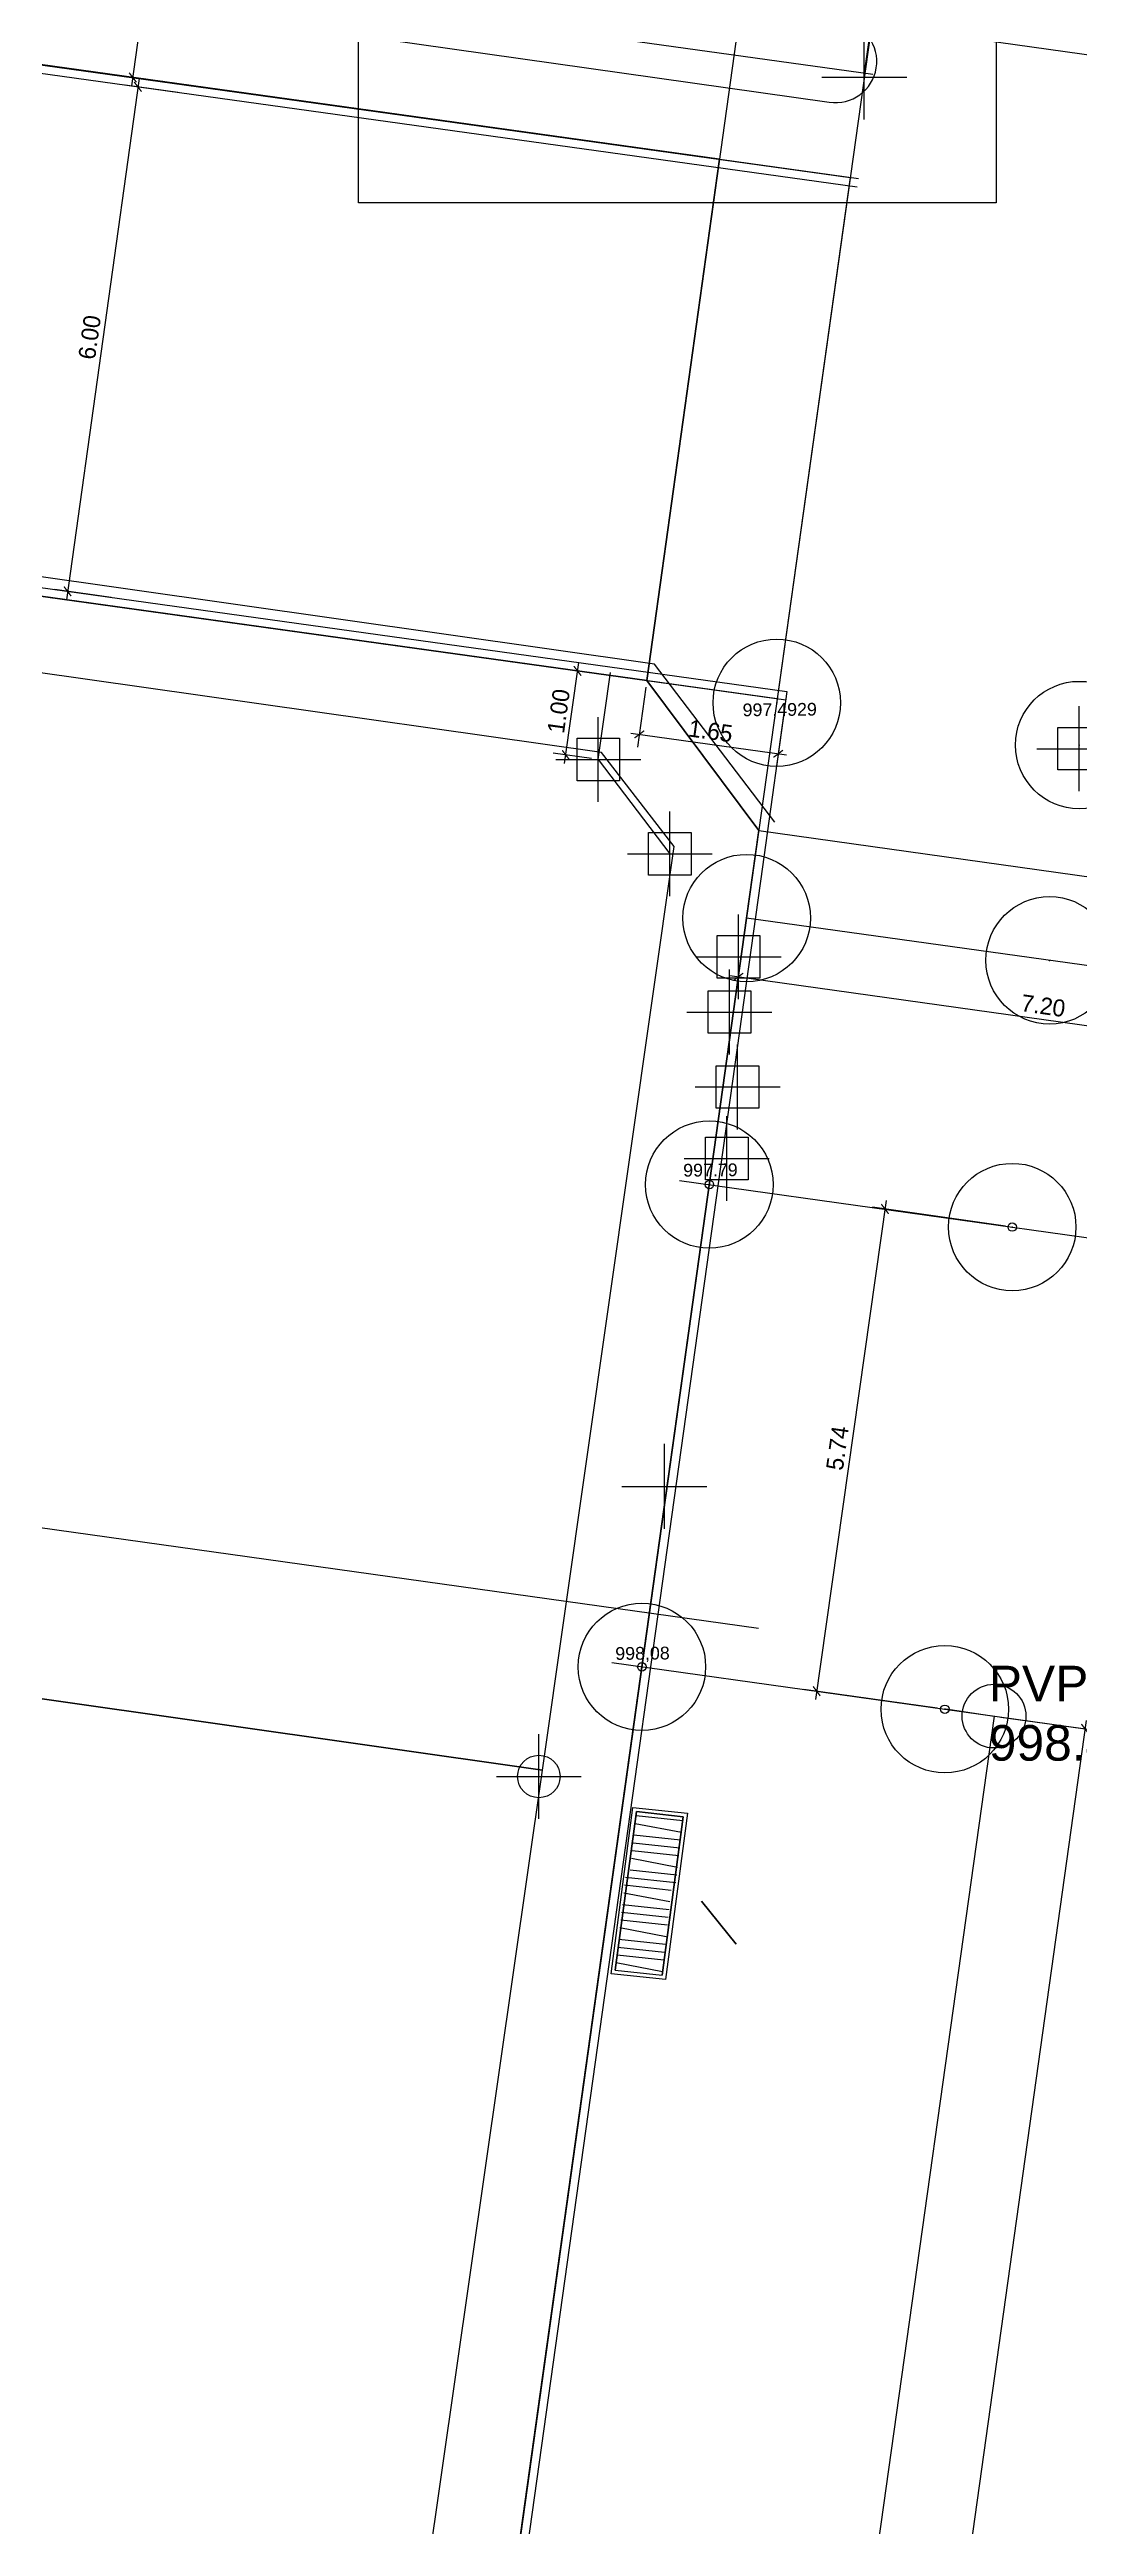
# Model space of a CAD drawing. Header units: metres. Extents: x 678 to 2349, y 417 to 1219.
# Drawn here: x 947.14 to 959.26, y 1009.87 to 1039.04 of the extents above; entities that cross this region are included whole.
import ezdxf

# ---------------------------------------------------------------- set-up
doc = ezdxf.new("R2010")
doc.units = ezdxf.units.M
doc.header["$PDMODE"] = 32
doc.header["$PDSIZE"] = 1.5
for name, color, linetype in [('12-CONDICIONES EXISTENTES', 2, 'Continuous'), ('C-ANNO-MATC-TEXT', 150, 'Continuous'), ('C-ROAD-PROF-TEXT', 11, 'Continuous'), ('LOTE 243', 1, 'Continuous'), ('PUNTOS V', 4, 'Continuous'), ('V-NODE', 1, 'Continuous'), ('V-SITE-VEGE', 80, 'Continuous')]:
    doc.layers.add(name, color=color, linetype=linetype)
doc.layers.add('PDF2_area escolar', color=7, linetype='Continuous', true_color=0x989898)
doc.layers.add('PDF_Geometry', color=7, linetype='Continuous', true_color=0x797979)
doc.styles.add('CITY2', font='stylu.ttf', dxfattribs={"height": 0.2})
doc.styles.get("Standard").update_dxf_attribs({"font": 'arial.ttf'})
doc.dimstyles.new('COTAS2', dxfattribs={"dimtxt": 0.02, "dimasz": 0.1, "dimexe": 0.15, "dimexo": 0.08, "dimgap": 0.05, "dimtad": 1, "dimzin": 0, "dimdsep": 46, "dimtxsty": 'CITY2', "dimblk": 'ARCHTICK', "dimcen": 1, "dimdle": 0.1, "dimclrd": 1, "dimclre": 1, "dimclrt": 2, "dimadec": 0, "dimazin": 0, "dimtfac": 1, "dimtofl": 0, "dimtmove": 0, "dimatfit": 3, "dimldrblk": 'ARCHTICK', "dimfxl": 0.18, "dimtolj": 1, "dimtzin": 0, "dimarcsym": 0})

# ---------------------------------------------------------------- blocks, each defined once
blk = doc.blocks.new('*U2558')
at = {"color": 0, "linetype": 'ByBlock', "lineweight": -2, "transparency": 16777216}
for p, q in [((0, -1), (0, 1)), ((-1, 0), (1, 0))]:
    blk.add_line(p, q, dxfattribs=at)
blk.add_lwpolyline([(-0.5, -0.5), (-0.5, 0.5), (0.5, 0.5), (0.5, -0.5)], close=True, dxfattribs=at)
blk = doc.blocks.new('*U2900', base_point=(953.602, 1030.68, 998.289))
at = {"layer": 'V-NODE', "color": 130, "lineweight": -2, "xscale": 0.5, "yscale": 0.5, "zscale": 0.5}
blk.add_blockref('*U2558', (953.602, 1030.68, 998.289), dxfattribs=at)
blk = doc.blocks.new('*U2903', base_point=(954.444, 1029.569, 998.292))
at = {"layer": 'V-NODE', "color": 130, "lineweight": -2, "xscale": 0.5, "yscale": 0.5, "zscale": 0.5}
blk.add_blockref('*U2558', (954.444, 1029.569, 998.292), dxfattribs=at)
blk = doc.blocks.new('base')
at = {"layer": 'PDF_Geometry', "lineweight": 25, "extrusion": (-0.000787417, 0.063364, 0.99799), "elevation": 0.026}
for points in [[(-314.355, -197.288), (-299.601, -195.681), (-292.744, -194.188), (-282.663, -192.111), (-274.476, -190.361), (-258.037, -185.154), (-248.029, -180.61), (-240.539, -177.71), (-228.643, -174.042), (-222.733, -172.714), (-217.384, -171.04), (-209.935, -169.248), (-202.16, -164.759), (-196.196, -160.284), (-195.073, -159.817), (-178.095, -157.457), (-154.298, -156.614), (-136.667, -154.611), (-124.436, -153.164), (-118.066, -151.474), (-100.79, -146.646), (-80.955, -140.967), (-73.385, -139.328), (-61.694, -135.822), (-40.504, -131.604), (-37.727, -130.872), (-17.661, -129.441), (1.311, -127.461), (21.092, -124.929), (41.006, -122.83), (47.376, -123.458), (63.592, -123.186), (81.402, -124.312), (85.639, -96.072), (88.705, -66.393), (92.811, -40.781), (97.16, -22.386), (100.596, -1.562), (102.483, 8.32), (109.691, 37.361), (117.528, 76.62), (126.217, 115.638), (131.513, 149.592), (134.682, 173.973), (136.916, 195.591), (139.956, 229.678), (141.558, 250.676), (142.614, 271.37), (143.252, 283.21), (147.066, 312.938), (152.58, 355.631), (153.554, 396.042), (150.869, 418.02), (151.777, 438.639), (150.959, 458.028), (151.777, 438.639), (150.869, 418.02), (153.554, 396.042), (152.58, 355.631), (147.066, 312.938), (143.252, 283.21), (142.614, 271.37), (141.558, 250.676), (139.956, 229.678), (136.916, 195.591), (134.682, 173.973), (131.513, 149.592), (126.217, 115.638), (117.528, 76.62), (109.691, 37.361), (102.483, 8.32), (100.596, -1.562), (97.16, -22.386), (92.811, -40.781), (88.705, -66.393), (85.639, -96.072), (81.402, -124.312), (63.592, -123.186), (47.376, -123.458), (41.006, -122.83), (21.092, -124.929), (1.311, -127.461), (-17.661, -129.441), (-37.727, -130.872), (-40.504, -131.604), (-61.694, -135.822), (-73.385, -139.328), (-80.955, -140.967), (-100.79, -146.646), (-118.066, -151.474), (-124.436, -153.164), (-136.667, -154.611), (-154.298, -156.614), (-178.095, -157.457), (-195.073, -159.817), (-196.196, -160.284), (-202.16, -164.759), (-209.935, -169.248), (-217.384, -171.04), (-222.733, -172.714), (-228.643, -174.042), (-240.539, -177.71), (-248.029, -180.61), (-258.037, -185.154), (-274.476, -190.361), (-282.663, -192.111), (-292.744, -194.188), (-299.601, -195.681), (-314.355, -197.288), (-312.178, -178.446), (-309.146, -157.898), (-306.876, -132.899), (-305.823, -118.002), (-298.643, -78.802), (-291.055, -45.077), (-282.252, -15.116), (-275.645, 10.473), (-270.319, 33.898), (-263.825, 63.164), (-258.15, 86.408), (-284.424, 123.888)], [(-73.109, -12.723), (-71.713, -14.606), (-33.296, -20.58), (-31.412, -19.184), (-31.083, -17.229), (-30.444, -17.306), (-30.732, -19.312), (-31.412, -19.184)], [(-120.33, -7.08), (-121.726, -5.196), (-110.823, 64.902), (-108.945, 66.252), (-70.522, 60.325), (-69.126, 58.441), (-80.029, -11.657), (-81.907, -13.007)], [(-72.797, -3.208), (-64.329, -4.506), (-63.152, -5.9)], [(-71.062, 0.803), (-71.334, -1.066), (-71.882, -0.999), (-71.611, 0.869)], [(-71.317, -0.928), (-71.86, -0.817)], [(-71.328, -1.02), (-71.877, -0.954)], [(-71.279, -0.608), (-71.827, -0.542)], [(-71.29, -0.7), (-71.838, -0.634)], [(-71.301, -0.791), (-71.849, -0.725)], [(-71.194, -0.294), (-71.788, -0.222)], [(-71.251, -0.38), (-71.799, -0.314)], [(-71.268, -0.517), (-71.81, -0.405)], [(-71.172, -0.111), (-71.715, 0.001)], [(-71.183, -0.203), (-71.732, -0.136)], [(-71.123, 0.3), (-71.666, 0.412)], [(-71.134, 0.209), (-71.682, 0.275)], [(-71.145, 0.117), (-71.693, 0.183)], [(-71.156, 0.026), (-71.704, 0.092)], [(-71.095, 0.529), (-71.644, 0.595)], [(-71.106, 0.437), (-71.655, 0.503)], [(-71.073, 0.712), (-71.616, 0.823)], [(-71.084, 0.62), (-71.633, 0.686)]]:
    blk.add_lwpolyline(points, dxfattribs=at)
blk.add_lwpolyline([(-33.156, -27.506), (-73.854, -21.212, 0.999988), (-74.015, -22.166), (-33.323, -28.506)], format="xyb", dxfattribs=at)
for points in [[(-70.235, -1.569), (-71.917, -12.449), (-71.078, -13.57), (-52.324, -16.479), (-50.481, -4.644)], [(-68.392, 10.266), (-70.235, -1.569), (-50.481, -4.644), (-48.632, 7.236)], [(-71.011, 0.843), (-71.293, -1.117), (-71.933, -1.04), (-71.651, 0.92)], [(-71.882, -0.999), (-71.334, -1.066), (-71.062, 0.803), (-71.611, 0.869)]]:
    blk.add_lwpolyline(points, close=True, dxfattribs=at)
at = {"layer": 'PDF_Geometry', "color": 6, "lineweight": 40, "extrusion": (-0.000787417, 0.063364, 0.99799), "elevation": 0.026}
blk.add_lwpolyline([(-72.488, 0.511), (-72.086, -0.001)], dxfattribs=at)
blk = doc.blocks.new('*U3341')
at = {"color": 0, "linetype": 'ByBlock', "lineweight": -2, "transparency": 16777216}
for p, q in [((0, -1), (0, 1)), ((-1, 0), (1, 0))]:
    blk.add_line(p, q, dxfattribs=at)
blk.add_circle((0, 0), 0.5, dxfattribs=at)
blk = doc.blocks.new('*U3458', base_point=(952.902, 1018.702, 998.999))
at = {"layer": 'V-NODE', "color": 90, "lineweight": -2, "xscale": 0.5, "yscale": 0.5, "zscale": 0.5}
blk.add_blockref('*U3341', (952.902, 1018.702, 998.999), dxfattribs=at)
blk = doc.blocks.new('_ArchTick')
at = {"color": 0, "linetype": 'ByBlock', "const_width": 0.15}
blk.add_lwpolyline([(-0.5, -0.5), (0.5, 0.5)], dxfattribs=at)
blk = doc.blocks.new('*D3807')
at = {"layer": 'Defpoints', "color": 0, "transparency": 16777216}
for p in [(955.221, 1027.901, 1009.435), (962.382, 1027.125), (962.351, 1026.904, 1009.435)]:
    blk.add_point(p, dxfattribs=at)
at = {"layer": 'PUNTOS V', "color": 1, "lineweight": -2, "transparency": 16777216}
blk.add_line((955.152, 1028.135), (962.481, 1027.111), dxfattribs=at)
at = {"layer": 'PUNTOS V', "color": 1, "linetype": 'Continuous', "lineweight": -2, "transparency": 16777216}
for p, q in [((955.232, 1027.98), (955.272, 1028.27)), ((962.362, 1026.983), (962.403, 1027.273))]:
    blk.add_line(p, q, dxfattribs=at)
at = {"layer": 'PUNTOS V', "color": 1, "lineweight": -2, "transparency": 16777216, "xscale": 0.1, "yscale": 0.1, "zscale": 0.1}
for p, rotation in [((955.251, 1028.121), 172.0435908721717), ((962.382, 1027.125), 352.0435908721717)]:
    blk.add_blockref('_ArchTick', p, dxfattribs=dict(at, rotation=rotation))
at = {"layer": 'PUNTOS V', "color": 2, "transparency": 16777216, "insert": (958.839, 1027.779), "char_height": 0.2, "attachment_point": 5, "rotation": 352.0436, "style": 'CITY2'}
blk.add_mtext('\\A1;7.20', dxfattribs=at)
blk = doc.blocks.new('*D4151')
at = {"layer": 'Defpoints', "color": 0, "transparency": 16777216}
for p in [(958.474, 1025.173), (956.172, 1019.707), (957.67, 1019.495)]:
    blk.add_point(p, dxfattribs=at)
at = {"layer": 'PUNTOS V', "color": 1, "lineweight": -2, "transparency": 16777216}
blk.add_line((956.99, 1025.485), (956.158, 1019.608), dxfattribs=at)
at = {"layer": 'PUNTOS V', "color": 1, "linetype": 'Continuous', "lineweight": -2, "transparency": 16777216}
for p, q in [((958.395, 1025.185), (956.828, 1025.407)), ((957.591, 1019.506), (956.023, 1019.728))]:
    blk.add_line(p, q, dxfattribs=at)
at = {"layer": 'PUNTOS V', "color": 1, "lineweight": -2, "transparency": 16777216, "xscale": 0.1, "yscale": 0.1, "zscale": 0.1}
for p, rotation in [((956.976, 1025.386), 81.93592863585295), ((956.172, 1019.707), 261.935928635853)]:
    blk.add_blockref('_ArchTick', p, dxfattribs=dict(at, rotation=rotation))
at = {"layer": 'PUNTOS V', "color": 2, "transparency": 16777216, "insert": (956.418, 1022.569), "char_height": 0.2, "attachment_point": 5, "rotation": 81.9359, "style": 'CITY2'}
blk.add_mtext('\\A1;5.74', dxfattribs=at)
blk = doc.blocks.new('*U4152')
at = {"color": 0, "linetype": 'ByBlock', "lineweight": -2, "transparency": 16777216}
for p, q in [((0, -1), (0, 1)), ((-1, 0), (1, 0))]:
    blk.add_line(p, q, dxfattribs=at)
blk = doc.blocks.new('*U4239', base_point=(956.732, 1038.717, 997.151))
at = {"layer": 'V-NODE', "color": 4, "lineweight": -2, "xscale": 0.5, "yscale": 0.5, "zscale": 0.5}
blk.add_blockref('*U4152', (956.732, 1038.717, 997.151), dxfattribs=at)
blk = doc.blocks.new('*U4245', base_point=(954.381, 1022.119, 998.581))
at = {"layer": 'V-NODE', "color": 4, "lineweight": -2, "xscale": 0.5, "yscale": 0.5, "zscale": 0.5}
blk.add_blockref('*U4152', (954.381, 1022.119, 998.581), dxfattribs=at)
blk = doc.blocks.new('*U4248', base_point=(954.381, 1022.118, 998.581))
at = {"layer": 'V-NODE', "color": 4, "lineweight": -2, "xscale": 0.5, "yscale": 0.5, "zscale": 0.5}
blk.add_blockref('*U4152', (954.381, 1022.118, 998.581), dxfattribs=at)
blk = doc.blocks.new('*D4313')
at = {"layer": 'Defpoints', "color": 0, "transparency": 16777216}
for p in [(956.729, 1038.717, 997.15), (963.95, 1038.342), (963.863, 1037.72, 997.15)]:
    blk.add_point(p, dxfattribs=at)
at = {"layer": 'PUNTOS V', "color": 1, "linetype": 'Continuous', "lineweight": -2, "transparency": 16777216}
for p, q in [((956.74, 1038.796), (956.837, 1039.488)), ((963.874, 1037.799), (963.97, 1038.491))]:
    blk.add_line(p, q, dxfattribs=at)
at = {"layer": 'PUNTOS V', "color": 1, "lineweight": -2, "transparency": 16777216}
blk.add_line((956.717, 1039.353), (964.049, 1038.328), dxfattribs=at)
at = {"layer": 'PUNTOS V', "color": 1, "lineweight": -2, "transparency": 16777216, "xscale": 0.1, "yscale": 0.1, "zscale": 0.1}
for p, rotation in [((956.816, 1039.339), 172.0437465463774), ((963.95, 1038.342), 352.0437465463775)]:
    blk.add_blockref('_ArchTick', p, dxfattribs=dict(at, rotation=rotation))
at = {"layer": 'PUNTOS V', "color": 2, "transparency": 16777216, "insert": (960.405, 1038.997), "char_height": 0.2, "attachment_point": 5, "rotation": 352.0437, "style": 'CITY2'}
blk.add_mtext('\\A1;7.20', dxfattribs=at)
blk = doc.blocks.new('*D4356')
at = {"layer": 'Defpoints', "color": 0, "transparency": 16777216}
for p in [(958.26, 1019.412), (955.12, 996.983), (956.192, 996.833)]:
    blk.add_point(p, dxfattribs=at)
at = {"layer": 'PUNTOS V', "color": 1, "lineweight": -2, "transparency": 16777216}
blk.add_line((959.345, 1019.361), (956.178, 996.734), dxfattribs=at)
at = {"layer": 'PUNTOS V', "color": 1, "linetype": 'Continuous', "lineweight": -2, "transparency": 16777216}
for p, q in [((958.339, 1019.401), (959.48, 1019.242)), ((955.199, 996.972), (956.34, 996.812))]:
    blk.add_line(p, q, dxfattribs=at)
at = {"layer": 'PUNTOS V', "color": 1, "lineweight": -2, "transparency": 16777216, "xscale": 0.1, "yscale": 0.1, "zscale": 0.1}
for p, rotation in [((959.331, 1019.262), 82.03227705560445), ((956.192, 996.833), 262.0322770556045)]:
    blk.add_blockref('_ArchTick', p, dxfattribs=dict(at, rotation=rotation))
at = {"layer": 'PUNTOS V', "color": 2, "transparency": 16777216, "insert": (957.609, 1008.069), "char_height": 0.2, "attachment_point": 5, "rotation": 82.0323, "style": 'CITY2'}
blk.add_mtext('\\A1;22.65', dxfattribs=at)
blk = doc.blocks.new('*D4852')
at = {"layer": '12-CONDICIONES EXISTENTES', "color": 1, "lineweight": -2, "transparency": 16777216}
blk.add_line((953.206, 1030.634), (953.371, 1031.823), dxfattribs=at)
at = {"layer": '12-CONDICIONES EXISTENTES', "color": 1, "linetype": 'Continuous', "lineweight": -2, "transparency": 16777216}
for p, q in [((953.661, 1031.681), (953.209, 1031.744)), ((953.523, 1030.691), (953.071, 1030.754))]:
    blk.add_line(p, q, dxfattribs=at)
at = {"layer": 'Defpoints', "color": 0, "transparency": 16777216}
for p in [(953.357, 1031.724), (953.74, 1031.67, 998.289), (953.602, 1030.68, 998.289)]:
    blk.add_point(p, dxfattribs=at)
at = {"layer": '12-CONDICIONES EXISTENTES', "color": 1, "lineweight": -2, "transparency": 16777216, "xscale": 0.1, "yscale": 0.1, "zscale": 0.1}
for p, rotation in [((953.357, 1031.724), 82.08179237655898), ((953.22, 1030.733), 262.081792376559)]:
    blk.add_blockref('_ArchTick', p, dxfattribs=dict(at, rotation=rotation))
at = {"layer": '12-CONDICIONES EXISTENTES', "color": 2, "transparency": 16777216, "insert": (953.136, 1031.25), "char_height": 0.2, "attachment_point": 5, "rotation": 82.0818, "style": 'CITY2'}
blk.add_mtext('\\A1;1.00', dxfattribs=at)
blk = doc.blocks.new('*D4857')
at = {"layer": '12-CONDICIONES EXISTENTES', "color": 1, "lineweight": -2, "transparency": 16777216}
blk.add_line((948.197, 1038.703), (947.341, 1032.562), dxfattribs=at)
at = {"layer": '12-CONDICIONES EXISTENTES', "color": 1, "linetype": 'Continuous', "lineweight": -2, "transparency": 16777216}
for p, q in [((948.653, 1038.538), (948.034, 1038.624)), ((947.87, 1032.589), (947.206, 1032.682))]:
    blk.add_line(p, q, dxfattribs=at)
at = {"layer": 'Defpoints', "color": 0, "transparency": 16777216}
for p in [(948.732, 1038.527, 997.203), (947.355, 1032.661), (947.95, 1032.578, 997.203)]:
    blk.add_point(p, dxfattribs=at)
at = {"layer": '12-CONDICIONES EXISTENTES', "color": 1, "lineweight": -2, "transparency": 16777216, "xscale": 0.1, "yscale": 0.1, "zscale": 0.1}
for p, rotation in [((948.183, 1038.603), 82.06968291349928), ((947.355, 1032.661), 262.0696829134993)]:
    blk.add_blockref('_ArchTick', p, dxfattribs=dict(at, rotation=rotation))
at = {"layer": '12-CONDICIONES EXISTENTES', "color": 2, "transparency": 16777216, "insert": (947.616, 1035.653), "char_height": 0.2, "attachment_point": 5, "rotation": 82.0697, "style": 'CITY2'}
blk.add_mtext('\\A1;6.00', dxfattribs=at)
blk = doc.blocks.new('*D4858')
at = {"layer": '12-CONDICIONES EXISTENTES', "color": 1, "lineweight": -2, "transparency": 16777216}
blk.add_line((948.479, 1041.268), (948.109, 1038.614), dxfattribs=at)
at = {"layer": '12-CONDICIONES EXISTENTES', "color": 1, "linetype": 'Continuous', "lineweight": -2, "transparency": 16777216}
for p, q in [((948.818, 1041.12), (948.316, 1041.19)), ((948.475, 1038.664), (947.974, 1038.733))]:
    blk.add_line(p, q, dxfattribs=at)
at = {"layer": 'Defpoints', "color": 0, "transparency": 16777216}
for p in [(948.897, 1041.109, 997.203), (948.123, 1038.713), (948.555, 1038.653, 997.203)]:
    blk.add_point(p, dxfattribs=at)
at = {"layer": '12-CONDICIONES EXISTENTES', "color": 1, "lineweight": -2, "transparency": 16777216, "xscale": 0.1, "yscale": 0.1, "zscale": 0.1}
for p, rotation in [((948.465, 1041.169), 82.06968291347353), ((948.123, 1038.713), 262.0696829134735)]:
    blk.add_blockref('_ArchTick', p, dxfattribs=dict(at, rotation=rotation))
at = {"layer": '12-CONDICIONES EXISTENTES', "color": 2, "transparency": 16777216, "insert": (948.141, 1039.962), "char_height": 0.2, "attachment_point": 5, "rotation": 82.0697, "style": 'CITY2'}
blk.add_mtext('\\A1;2.48', dxfattribs=at)
blk = doc.blocks.new('*D4868')
at = {"layer": '12-CONDICIONES EXISTENTES', "color": 1, "linetype": 'Continuous', "lineweight": -2, "transparency": 16777216}
for p, q in [((954.163, 1031.531), (954.065, 1030.827)), ((955.797, 1031.303), (955.699, 1030.599))]:
    blk.add_line(p, q, dxfattribs=at)
at = {"layer": '12-CONDICIONES EXISTENTES', "color": 1, "lineweight": -2, "transparency": 16777216}
blk.add_line((953.986, 1030.989), (955.819, 1030.734), dxfattribs=at)
at = {"layer": 'Defpoints', "color": 0, "transparency": 16777216}
for p in [(954.174, 1031.61, 997.203), (955.808, 1031.382, 997.203), (955.72, 1030.748)]:
    blk.add_point(p, dxfattribs=at)
at = {"layer": '12-CONDICIONES EXISTENTES', "color": 1, "lineweight": -2, "transparency": 16777216, "xscale": 0.1, "yscale": 0.1, "zscale": 0.1}
for p, rotation in [((954.085, 1030.976), 172.0696829134695), ((955.72, 1030.748), 352.0696829134695)]:
    blk.add_blockref('_ArchTick', p, dxfattribs=dict(at, rotation=rotation))
at = {"layer": '12-CONDICIONES EXISTENTES', "color": 2, "transparency": 16777216, "insert": (954.924, 1031.015), "char_height": 0.2, "attachment_point": 5, "rotation": 352.0697, "style": 'CITY2'}
blk.add_mtext('\\A1;1.65', dxfattribs=at)
blk = doc.blocks.new('*U4907')
at = {"color": 0, "linetype": 'ByBlock', "lineweight": -2, "transparency": 16777216}
for p, q in [((0, -1), (0, 1)), ((-1, 0), (1, 0))]:
    blk.add_line(p, q, dxfattribs=at)
blk.add_lwpolyline([(-0.5, -0.5), (-0.5, 0.5), (0.5, 0.5), (0.5, -0.5)], close=True, dxfattribs=at)

msp = doc.modelspace()

# ---------------------------------------------------------------- linework, layer by layer
msp.add_line((955.49186, 1029.84198, 998.289), (962.62259, 1028.84563, 1009.43524))
for points, elevation in [([(914.9689, 1043.33114), (876.14432, 1048.73944), (866.23988, 1050.11914), (859.10868, 1051.11252), (817.55125, 1056.9015), (800.44921, 1059.28399), (799.59579, 1053.14301), (826.52967, 1049.39094), (856.59489, 1045.20283), (857.99525, 1043.29413), (857.86209, 1042.33568), (864.99359, 1041.34487), (865.13307, 1042.30842), (866.99453, 1043.75415), (905.34372, 1038.41207), (906.7622, 1036.57971), (906.75506, 1036.52845), (913.88579, 1035.5321), (915.74333, 1036.9634), (954.17384, 1031.61), (955.02804, 1037.75087)], 995.067), ([(955.34805, 1028.81279), (955.49186, 1029.84198), (954.17384, 1031.61), (915.74333, 1036.9634), (913.88549, 1035.53215), (904.13155, 965.44792), (905.43605, 963.68208), (943.89089, 958.3634), (945.68979, 959.71935)], 1001.429)]:
    msp.add_lwpolyline(points, close=True, dxfattribs=dict(elevation=elevation))
msp.add_lwpolyline([(950.77863, 1049.80223), (958.28509, 1049.80223), (958.28509, 1037.2351), (950.77863, 1037.2351)], close=True)
at = {"elevation": 1001.429}
msp.add_lwpolyline([(949.60859, 987.74804), (956.7393, 986.75141), (962.47876, 1027.81644), (955.34805, 1028.81279), (949.60859, 987.74804)], dxfattribs=at)
for p in [(955.34805, 1028.81279, 1001.429), (958.9134, 1028.31461, 1001.429)]:
    msp.add_point(p)
at = {"layer": '12-CONDICIONES EXISTENTES', "color": 1}
for points, elevation in [([(790.2557, 1061.95577), (956.83455, 1038.7512)], 997.203), ([(790.07082, 1060.62858), (956.64967, 1037.42401)], 997.203), ([(790.08462, 1060.72763), (956.66346, 1037.52306)], 997.203), ([(953.602, 1030.68), (953.7446, 1031.70524)], 998.289)]:
    msp.add_lwpolyline(points, dxfattribs=dict(at, elevation=elevation))
at = {"layer": '12-CONDICIONES EXISTENTES', "color": 1, "linetype": 'Continuous', "elevation": 997.203}
for points in [[(789.24301, 1054.68596), (955.8219, 1031.48139)], [(789.22921, 1054.58692), (955.80806, 1031.38235)]]:
    msp.add_lwpolyline(points, dxfattribs=at)
at = {"layer": '12-CONDICIONES EXISTENTES', "color": 0, "elevation": 997.203}
msp.add_lwpolyline([(907.83775, 1044.32452), (956.56698, 1037.5365), (955.70902, 1031.39615), (906.97794, 1038.18443), (907.83775, 1044.32452)], dxfattribs=at)
at = {"layer": 'LOTE 243', "color": 1, "linetype": 'ByBlock', "elevation": 1009.43524}
for points in [[(969.31839, 1128.35544), (958.04827, 1048.13787), (955.43438, 1029.43062), (945.74837, 960.12858), (943.91635, 947.03543), (930.42045, 850.77109)], [(955.8219, 1031.48139), (955.53342, 1029.41678), (945.84741, 960.11474), (944.01539, 947.02157), (930.51216, 850.70494)]]:
    msp.add_lwpolyline(points, dxfattribs=at)
at = {"layer": 'PUNTOS V', "color": 5}
for p, q in [((958.25954, 1019.41241), (948.18941, 947.46569)), ((957.69131, 1019.50037), (958.25954, 1019.41241))]:
    msp.add_line(p, q, dxfattribs=at)
at = {"layer": 'PUNTOS V', "color": 1}
for points, elevation in [([(956.22391, 1046.3481), (954.17384, 1031.61)], 997.203), ([(954.17384, 1031.61), (955.49186, 1029.84198)], 998.289), ([(953.602, 1030.68), (954.444, 1029.569)], 998.289)]:
    msp.add_lwpolyline(points, dxfattribs=dict(at, elevation=elevation))
for points in [[(954.55811, 1025.72243), (962.62091, 1024.59205)], [(953.76187, 1020.04297), (961.82467, 1018.9126)]]:
    msp.add_lwpolyline(points, dxfattribs=at)
for centre in [(954.90922, 1025.6732), (958.47436, 1025.17338), (954.11539, 1019.99341), (957.68052, 1019.49359)]:
    msp.add_circle(centre, 0.05, dxfattribs=at)
at = {"layer": 'PUNTOS V', "color": 5}
msp.add_circle((958.25954, 1019.41241), 0.375, dxfattribs=at)
at = {"layer": 'PUNTOS V', "color": 1}
for p in [(955.70231, 1031.34818, 1009.43524), (959.26188, 1030.85079, 996.877), (954.90922, 1025.6732), (958.47436, 1025.17338), (954.11539, 1019.99341), (957.68052, 1019.49359)]:
    msp.add_point(p, dxfattribs=at)

# ---------------------------------------------------------------- block references
at = {"layer": 'C-ANNO-MATC-TEXT', "lineweight": -2, "xscale": 0.5, "yscale": 0.5, "zscale": 0.5}
for p in [(959.262, 1030.807, 997.491), (955.253, 1028.356, 997.669), (955.146, 1027.705, 997.667), (955.241, 1026.824, 997.902), (955.114, 1025.981, 997.864)]:
    msp.add_blockref('*U4907', p, dxfattribs=at)
at = {"layer": 'PDF2_area escolar'}
msp.add_blockref('base', (882.736, 1016.336, 999.038), dxfattribs=at)
at = {"layer": 'V-NODE'}
for name, p in [('*U2900', (953.602, 1030.68, 998.289)), ('*U2903', (954.444, 1029.569, 998.292)), ('*U3458', (952.902, 1018.702, 998.999))]:
    msp.add_blockref(name, p, dxfattribs=at)
at = {"layer": 'V-SITE-VEGE'}
for name, p in [('*U4239', (956.732, 1038.717, 997.15)), ('*U4245', (954.381, 1022.119, 998.58)), ('*U4248', (954.381, 1022.118, 998.58))]:
    msp.add_blockref(name, p, dxfattribs=at)

# ---------------------------------------------------------------- texts
at = {"layer": 'C-ROAD-PROF-TEXT', "color": 11, "linetype": 'Continuous', "lineweight": -3, "char_height": 0.15, "attachment_point": 8, "rotation": 0.571108}
for s, insert in [('{\\C2;997,4929}', (955.73849, 1031.16535, 1009.43524)), ('{\\C2;997.79}', (954.92247, 1025.76799, 1009.43524)), ('{\\C2;998,08}', (954.12333, 1020.05024, 1009.43524))]:
    msp.add_mtext(s, dxfattribs=dict(at, insert=insert))
at = {"layer": 'PUNTOS V', "color": 5, "insert": (958.19783, 1020.00626), "char_height": 0.419253, "attachment_point": 1}
msp.add_mtext('PVP,14\\P998.4', dxfattribs=at)

# ---------------------------------------------------------------- dimensions: what is measured, and where the dimension line sits
at = {"layer": '12-CONDICIONES EXISTENTES', "color": 1}
for p1, p2, distance, picture, middle in [((948.89678, 1041.10891, 997.203), (948.55462, 1038.65263, 997.203), -0.4359, '*D4858', (948.14098, 1039.96222)), ((953.602, 1030.68, 998.289), (953.73976, 1031.67047, 998.289), 0.38596, '*D4852', (953.13647, 1031.24956)), ((954.17384, 1031.61, 997.203), (955.80806, 1031.38235, 997.203), -0.64062, '*D4868', (954.92385, 1031.01453))]:
    dim = msp.add_aligned_dim(p1=p1, p2=p2, distance=distance, dimstyle='COTAS2', dxfattribs=at)
    dim.commit()
    dim.dimension.update_dxf_attribs({"geometry": picture, "text_midpoint": middle})
dim = msp.add_linear_dim(base=(947.35491, 1032.66085), p1=(948.73182, 1038.52698, 997.203), p2=(947.94957, 1032.57801, 997.203), angle=82.069683, dimstyle='COTAS2', override={"dimtmove": 1}, dxfattribs=at)
dim.commit()
dim.dimension.update_dxf_attribs({"geometry": '*D4857', "text_midpoint": (947.61583, 1035.65347)})
at = {"layer": 'PUNTOS V', "color": 1}
for p1, p2, distance, picture, middle in [((956.72903, 1038.717, 997.15), (963.86257, 1037.72, 997.15), 0.62828, '*D4313', (960.40462, 1038.99712)), ((955.22057, 1027.90082, 1009.43524), (962.35126, 1026.9042, 1009.43524), 0.22253, '*D3807', (958.83857, 1027.77929)), ((958.474358, 1025.173384), (957.669849, 1019.495087), -1.513051, '*D4151', (956.418394, 1022.568535)), ((958.25954, 1019.41241), (955.12018, 996.98301), 1.08215, '*D4356', (957.60873, 1008.0691))]:
    dim = msp.add_aligned_dim(p1=p1, p2=p2, distance=distance, dimstyle='COTAS2', dxfattribs=at)
    dim.commit()
    dim.dimension.update_dxf_attribs({"geometry": picture, "text_midpoint": middle})

doc.saveas('drawing.dxf')
